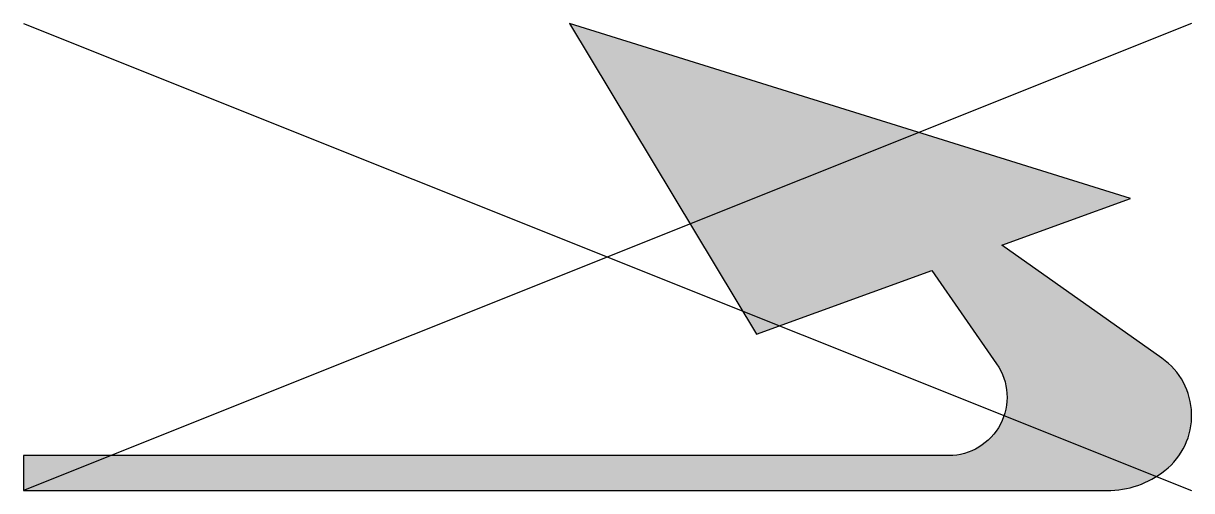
# Model space of a CAD drawing. Header units: metres. Extents: x 0 to 5, y -0.07 to 1.92.
import ezdxf

# ---------------------------------------------------------------- set-up
doc = ezdxf.new("R2010")
doc.units = ezdxf.units.M

msp = doc.modelspace()

# ---------------------------------------------------------------- hatches: boundary and pattern name
h = msp.add_hatch(color=256)
h.dxf.hatch_style = 1
h.paths.add_polyline_path([(4.886, 0.0111, 0.501082), (4.8732, 0.4915), (4.1881, 0.9756), (4.7381, 1.175), (2.3381, 1.925), (3.1381, 0.595), (3.8881, 0.8669), (4.1654, 0.4676, -0.605515), (3.9601, 0.075), (0, 0.075), (0, -0.075), (4.6381, -0.075, 0.168669)])
msp.add_hatch(color=256).paths.add_polyline_path([(2.3381, 1.925), (3.1381, 0.595), (3.8881, 0.8669), (4.1654, 0.4676, -0.605515), (3.9601, 0.075), (4.6353, -0.0464, 0.818702), (4.8732, 0.4915), (4.1881, 0.9756), (4.7381, 1.175)])

# ---------------------------------------------------------------- linework, layer by layer
at = {"flags": 128}
msp.add_lwpolyline([(4.886, 0.0111, 0.501082), (4.8732, 0.4915), (4.1881, 0.9756), (4.7381, 1.175), (2.3381, 1.925), (3.1381, 0.595), (3.8881, 0.8669), (4.1654, 0.4676, -0.605515), (3.9601, 0.075), (0, 0.075), (0, -0.075), (4.6381, -0.075, 0.168669)], format="xyb", close=True, dxfattribs=at)
for points in [[(5.0001, 1.925), (0, -0.075)], [(0, 1.925), (5.0001, -0.075)]]:
    msp.add_lwpolyline(points, dxfattribs=at)

doc.saveas('drawing.dxf')
